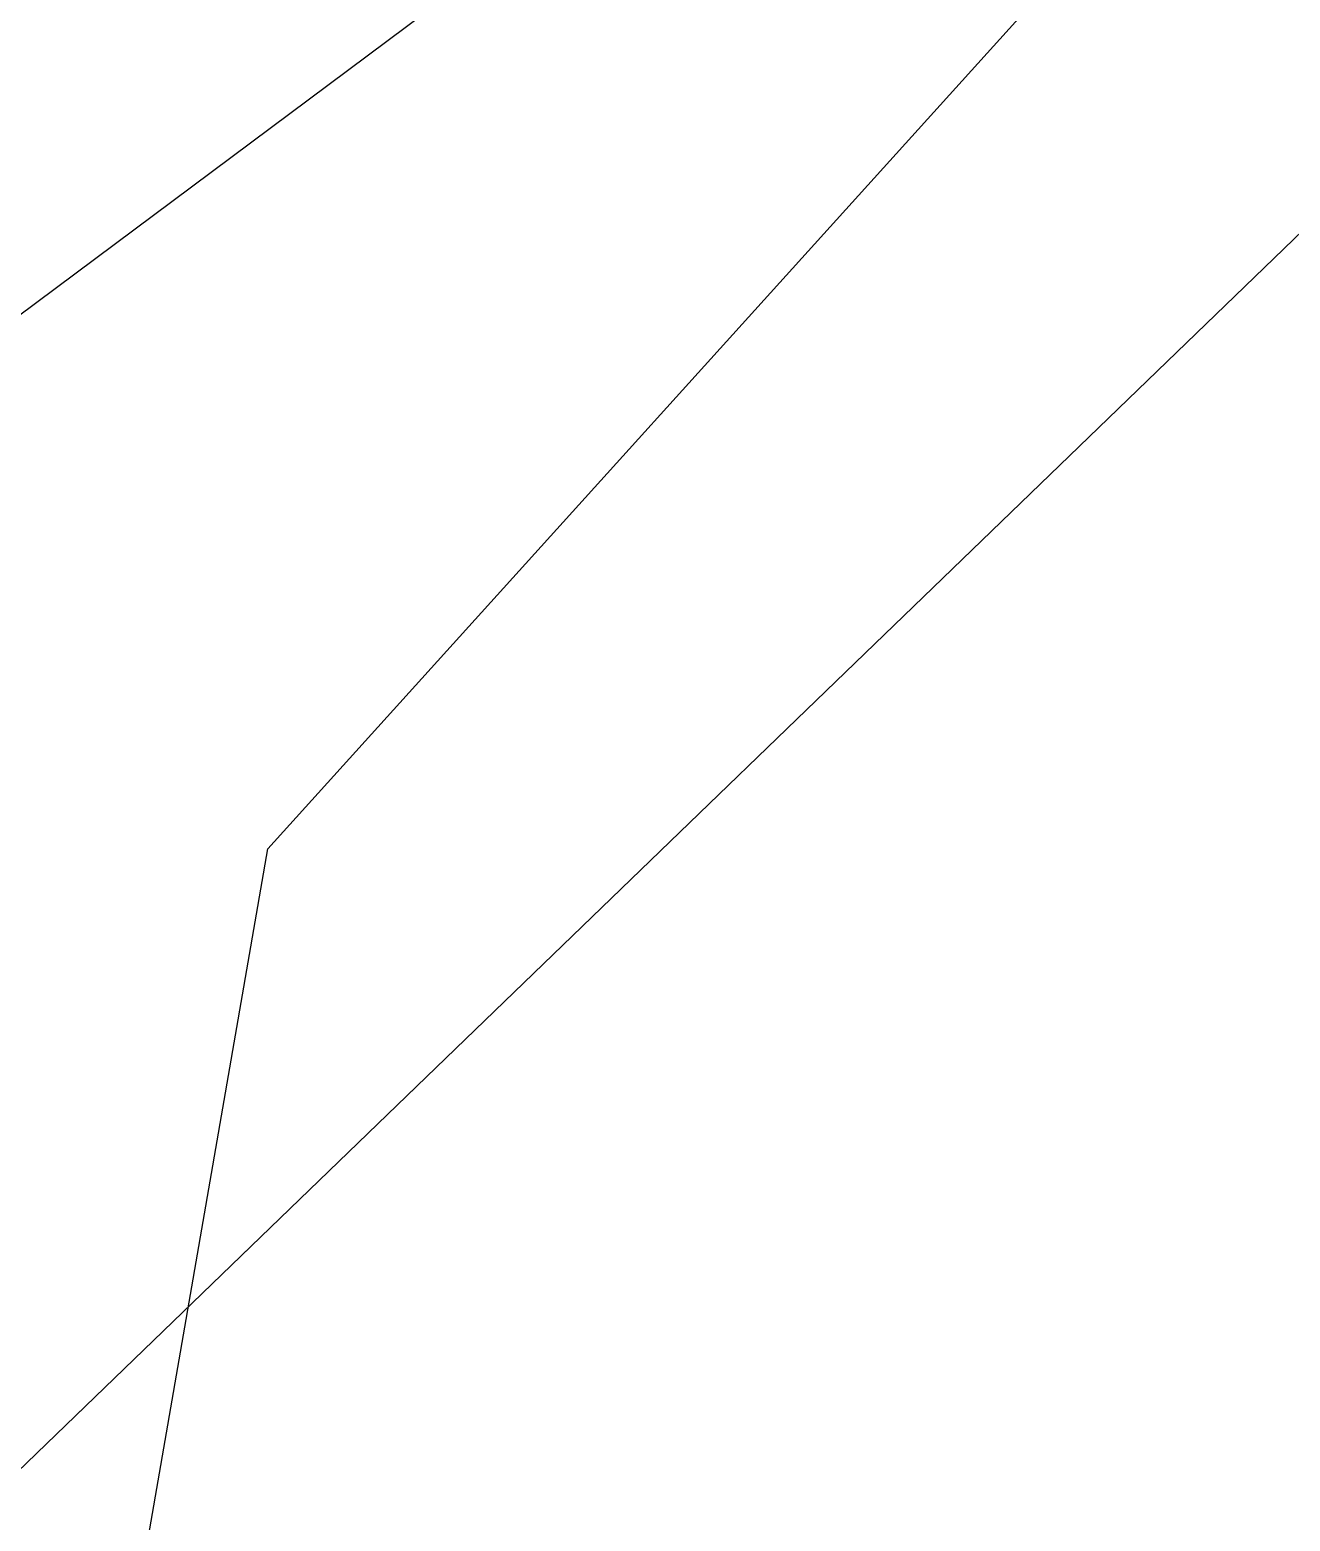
# Model space of a CAD drawing. Header units: inches. Extents: x 653559 to 669309, y 7245317 to 7256454.
# Drawn here: x 663105.12 to 663119.34, y 7253417.38 to 7253434.21 of the extents above; entities that cross this region are included whole.
import ezdxf

# ---------------------------------------------------------------- set-up
doc = ezdxf.new("R2010")
doc.units = ezdxf.units.IN
doc.header["$MEASUREMENT"] = 0
for name, color, linetype in [('Caminos', 1, 'Continuous'), ('Cauce', 5, 'Continuous'), ('Perimetral', 190, 'Continuous'), ('Reserva', 92, 'Continuous')]:
    doc.layers.add(name, color=color, linetype=linetype)

msp = doc.modelspace()

# ---------------------------------------------------------------- linework, layer by layer
at = {"layer": 'Caminos', "transparency": 33554613}
msp.add_lwpolyline([(663290.512, 7252807.471), (663139.295, 7253338.796), (663109.388, 7253406.177), (663106.002, 7253414.59), (663107.801, 7253424.962), (663117.71, 7253435.925), (663123.267, 7253442.143), (663136.76, 7253455.769), (663147.608, 7253472.305)], dxfattribs=at)
at = {"layer": 'Cauce', "color": 160, "transparency": 33554613}
msp.add_polyline3d([(663147.83, 7253516.38, 0), (663148.3, 7253501.52, 0), (663146.65, 7253487.32, 0), (663144.61, 7253480.26, 0), (663139.82, 7253470.18, 0), (663135.93, 7253463.57, 0), (663123.75, 7253446.4, 0), (663117.89, 7253440.6, 0), (663077.09, 7253410.16, 0), (663066.65, 7253407.55, 0), (663055.88, 7253406.25, 0), (663040.36, 7253406.06, 0), (663012.16, 7253416.16, 0), (663005.97, 7253417.45, 0), (662983.53, 7253417.79, 0), (662977.07, 7253417.02, 0), (662970.53, 7253414.96, 0), (662950.84, 7253405.4, 0), (662914.02, 7253385.07, 0), (662865.11, 7253353.61, 0), (662854.04, 7253347.12, 0), (662834.52, 7253330.38, 0), (662808.38, 7253303.72, 0)], dxfattribs=at)
at = {"layer": 'Perimetral', "color": 200}
msp.add_polyline3d([(663147.83, 7253516.38, 0), (663148.3, 7253501.52, 0), (663146.65, 7253487.32, 0), (663144.61, 7253480.26, 0), (663139.82, 7253470.18, 0), (663135.93, 7253463.57, 0), (663123.75, 7253446.4, 0), (663117.89, 7253440.6, 0), (663077.09, 7253410.16, 0), (663066.65, 7253407.55, 0), (663055.88, 7253406.25, 0), (663040.36, 7253406.06, 0), (663012.16, 7253416.16, 0), (663005.97, 7253417.45, 0), (662983.53, 7253417.79, 0), (662977.07, 7253417.02, 0), (662970.53, 7253414.96, 0), (662950.84, 7253405.4, 0), (662943.021, 7253401.083, 0), (662914.02, 7253385.07, 0), (662865.11, 7253353.61, 0), (662854.04, 7253347.12, 0), (662834.52, 7253330.38, 0), (662808.38, 7253303.72, 0)], dxfattribs=at)
at = {"layer": 'Reserva', "transparency": 33554613}
msp.add_polyline3d([(662741.993, 7253248.959, 0), (662810.256, 7253268.01, 0), (662875.344, 7253330.716, 0), (662921.381, 7253356.116, 0), (662948.369, 7253387.072, 0), (662975.356, 7253405.329, 0), (662991.231, 7253402.154, 0), (662998.375, 7253385.485, 0), (662988.85, 7253364.847, 0), (662967.419, 7253342.622, 0), (662953.131, 7253312.46, 0), (662952.337, 7253277.535, 0), (662985.675, 7253245.784, 0), (663014.25, 7253237.053, 0), (663046, 7253241.022, 0), (663064.256, 7253259.278, 0), (663069.019, 7253293.41, 0), (663069.019, 7253332.303, 0), (663063.463, 7253360.085, 0), (663068.225, 7253389.454, 0), (663095.213, 7253408.504, 0), (663138.803, 7253450.605, 0), (663154.016, 7253481.694, 0), (663156.993, 7253553.793, 0)], dxfattribs=at)

doc.saveas('drawing.dxf')
